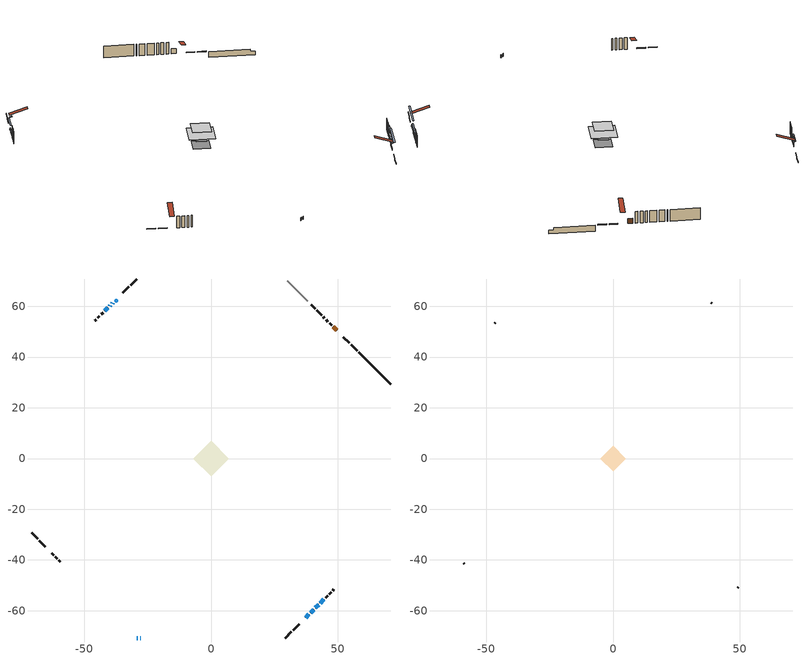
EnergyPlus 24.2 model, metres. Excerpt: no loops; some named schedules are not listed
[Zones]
conditioned space
 floor outside (Floor1 construction): -2.8,0 0,2.8 2.8,0 0,-2.8 z0.61
 floor adiabatic (AdiabaticFloorConstruction): -7.08,0 0,7.08 7.08,0 0,-7.08 z3.05
 floor foundation (Slab1 construction): -4.69,0 0,4.69 4.69,0 0,-4.69 z-1.83
 wall outside (RimJoist1 construction): 29.33,-70.81 31.75,-68.38 / -70.81,-29.33 -68.38,-31.75 / -29.33,70.81 -31.75,68.38 / 57.65,42.48 55.23,44.91 z0.61:0.91
 wall outside (RimJoist2 construction): 32.41,-67.73 34.76,-65.38 / -67.73,-32.41 -65.38,-34.76 / -32.41,67.73 -34.76,65.38 / 54.57,45.57 52.23,47.91 z0.61:0.91
 wall outside (AdiabaticWallConstruction 1): 49.6,50.54 48.19,51.94 z0.61:2.64
 wall outside (AdiabaticWallConstruction): -29.33,-70.81 -28.91,-70.81 / -27.99,-70.81 -27.66,-70.81 z0.61:1.83; 37.38,-62.76 38.64,-61.5 z0.61:1.5; 39.29,-60.84 40.55,-59.59 z0.61:2.13; 41.21,-58.93 42.46,-57.67 z0.61:2.59; -38.66,61.48 -39.02,61.12 / -39.68,60.46 -40.04,60.1 z0.61:1.73; -40.69,59.44 -41.93,58.2 z0.61:1.98; 43.12,-57.02 44.57,-55.57 z0.61:1.95
 wall outside (Wall1 construction): 45.23,-54.91 45.97,-54.17 / -62.76,-37.38 -62.02,-38.12 / -42.59,57.55 -43.33,56.81 / 47.54,52.6 46.8,53.34 z0.61:5.49
 wall outside (Wall2 construction): 46.62,-53.51 47.34,-52.8 / -61.36,-38.78 -60.64,-39.5 / -43.99,56.15 -44.71,55.43 / 46.14,54 45.42,54.71 z0.61:5.49
 wall outside (Wall3 construction): 48,-52.14 48.51,-51.63 / -59.98,-40.15 -59.47,-40.66 / -45.36,54.77 -45.87,54.26 / 44.77,55.37 44.25,55.88 z0.61:5.49
 wall foundation (FoundationWall1 construction): 58.31,41.83,-1.83 58.31,41.83,0.61 69.56,30.58,0.61 69.56,30.58,-0.28 70.81,29.33,-0.28 70.81,29.33,-1.83
 wall othersidecoefficients (Wall4 construction): 43.6,56.54 41.71,58.43 z0.61:5.49
 wall othersidecoefficients (Wall5 construction): 41.05,59.08 39.54,60.6 z0.61:5.49
 wall adiabatic (Wall7 construction): 38.07,62.07 29.99,70.15 z0.61:5.49
 window (WindowConstruction 6): -29.33,-70.81 -28.92,-70.81 z0.61:1.83
 window (WindowConstruction 8): 37.38,-62.76 38.64,-61.5 z0.61:1.5
 window (WindowConstruction 7): -27.99,-70.81 -27.66,-70.81 z0.61:1.83
 window (WindowConstruction): 39.29,-60.84 40.55,-59.59 z0.61:2.13
 window (WindowConstruction 1): 41.21,-58.93 42.46,-57.67 z0.61:2.59
 window (WindowConstruction 2): -38.66,61.48 -39.02,61.12 z0.61:1.73
 window (WindowConstruction 3): -39.68,60.46 -40.04,60.1 z0.61:1.73
 window (WindowConstruction 4): -40.69,59.44 -41.93,58.2 z0.61:1.98
 window (WindowConstruction 5): 43.12,-57.02 44.57,-55.57 z0.61:1.95
 door (Door): 49.6,50.54 48.19,51.94 z0.61:2.64
 ceiling adiabatic (AdiabaticFloorConstruction): 0,-7.08 7.08,0 0,7.08 -7.08,0 z3.05
 roof outside (AdiabaticRoofConstruction): -38.01,62.13,5.49 -37.41,61.54,5.77 -36.79,62.17,5.77 -37.38,62.76,5.49
 skylight (SkylightConstruction): -38,62.13,5.49 -37.41,61.54,5.77 -36.79,62.17,5.77 -37.38,62.76,5.49
attic - vented
 floor to conditioned space (Floor2 construction Reversed): -5.11,0 0,5.11 5.11,0 0,-5.11 z5.49
 wall outside (Wall6 construction): 49.17,-50.97 49.33,-50.81 / -58.82,-41.32 -58.66,-41.48 / -46.53,53.61 -46.69,53.45 / 38.88,61.25 38.72,61.41 z0.61:5.49
 roof outside (Roof1 construction): 36.72,-63.41,5.49 31.75,-58.44,7.83 30.44,-59.75,7.83 35.41,-64.72,5.49; -63.41,-36.72,5.49 -58.44,-31.75,7.83 -59.75,-30.44,7.83 -64.72,-35.41,5.49; -36.72,63.41,5.49 -31.75,58.44,7.83 -30.44,59.75,7.83 -35.41,64.72,5.49; 50.26,49.88,5.49 45.28,44.9,7.83 46.59,43.59,7.83 51.57,48.57,5.49
shading: 42.23,-57.91 33.79,-66.35 34.08,-66.64 42.52,-58.2 z6.58; 40.69,-59.44 39.15,-60.99 39.44,-61.28 40.98,-59.74 z2.34; 42.61,-57.53 41.07,-59.07 41.36,-59.36 42.9,-57.82 z2.79; -40.89,59.25 -36.79,63.34 -37.08,63.63 -41.18,59.54 z4.37; -40.18,59.96 -39.54,60.6 -39.83,60.89 -40.47,60.25 z1.93; -42.08,58.06 -40.55,59.58 -40.84,59.88 -42.37,58.35 z2.18; 46.44,-53.7 41.25,-58.88 41.55,-59.17 46.73,-53.99 z4.58
[Building]
Building 1: Terrain=Suburbs
[Site:Location]
Ottawa Intl AP_ON: Latitude {deg}=45.32; Longitude {deg}=-75.67; Time Zone {hr}=-5; Elevation {m}=115; Keep Site Location Information=Yes
[Site:GroundTemperature:Shallow]
1.18808, -1.19398, -1.38475, -0.254337, 4.28362, 8.80044, 12.7163, 15.1969, 15.4076, 13.3901, 9.57408, 5.19582
[Site:WaterMainsTemperature]
Calculation Method=Schedule; Temperature Schedule=mains temperature schedule
[Material] Roughness=Rough; Thermal Absorptance=0.9
Name | Thickness {m} | Conductivity {W/m-K} | Density {kg/m3} | Specific Heat {J/kg-K} | Solar Absorptance | Visible Absorptance
asphalt or fiberglass shingles | 0.00635 | 0.162714 | 1121.4 | 1465.45 | 0.4 | 0.4
asphalt or fiberglass shingles 1 | 0.00635 | 0.162714 | 1121.4 | 1465.45 | 0.7 | 0.7
ceiling loosefill ins | 0.169333 | 0.0480833 | 16.02 | 1046.75 | 0.7 | 0.7
ceiling stud and cavity | 0.1397 | 0.138701 | 65.682 | 1177.47 | 0.7 | 0.7
concrete 4.0 in. | 0.1016 | 1.803125 | 2242.8 | 837.4 | 0.7 | 0.7
concrete 8.0 in. | 0.2032 | 1.803125 | 2242.8 | 837.4 | 0.7 | 0.7
door material | 0.04445 | 0.053851 | 512.64 | 1214.23 | 0.7 | 0.7
exterior vertical ins | 0.0457286 | 0.029427 | 32.04 | 1214.23 | 0.7 | 0.7
floor covering | 0.0127 | 0.0433444 | 54.468 | 1339.84 | 0.6 | 0.6
floor rigid ins; rim joist rigid ins | 0.051816 | 0.029427 | 32.04 | 1214.23 | 0.7 | 0.7
floor rigid ins 1; roof rigid ins; wall rigid ins | 0.512978 | 0.029427 | 32.04 | 1214.23 | 0.7 | 0.7
floor stud and cavity | 0.1397 | 0.0893242 | 92.3553 | 1139.71 | 0.7 | 0.7
floor stud and cavity 1 | 0.1397 | 1.75129 | 37.0049 | 1207.88 | 0.7 | 0.7
furniture material conditioned space 1 | 0.1524 | 0.115458 | 640.8 | 1214.23 | 0.6 | 0.6
gypsum board | 0.0127 | 0.160291 | 801 | 837.4 | 0.6 | 0.6
gypsum board 1 | 0.0127 | 0.160291 | 801 | 837.4 | 0.7 | 0.7
osb sheathing 0.5 in. | 0.0127 | 0.115458 | 512.64 | 1214.23 | 0.7 | 0.7
osb sheathing 0.5 in. 1 | 0.0127 | 0.115458 | 512.64 | 1214.23 | 0.4 | 0.4
osb sheathing 0.75 in. | 0.01905 | 0.115458 | 512.64 | 1214.23 | 0.7 | 0.7
osb sheathing 2.0 in. | 0.0508 | 0.115458 | 512.64 | 1214.23 | 0.7 | 0.7
rim joist stud and cavity | 0.0508 | 0.0407152 | 125.044 | 1163.47 | 0.6 | 0.6
rim joist stud and cavity 1 | 0.0508 | 0.315026 | 125.044 | 1163.47 | 0.6 | 0.6
roof stud and cavity | 0.18415 | 1.78685 | 37.0049 | 1207.88 | 0.6 | 0.6
wall stud and cavity | 0.1397 | 0.087281 | 139.0536 | 1170.24 | 0.7 | 0.7
wall stud and cavity 1 | 0.1397 | 0.0886463 | 139.0536 | 1170.24 | 0.7 | 0.7
wall stud and cavity 2 | 0.1397 | 0.111745 | 139.0536 | 1170.24 | 0.7 | 0.7
wall stud and cavity 3 | 0.1397 | 0.0868467 | 139.0536 | 1170.24 | 0.7 | 0.7
wall stud and cavity 4 | 0.1397 | 0.102565 | 139.0536 | 1170.24 | 0.7 | 0.7
wall stud and cavity 5 | 0.0889 | 6.9971 | 50.32683 | 1063.81 | 0.6 | 0.6
wall stud and cavity 6 | 0.1397 | 0.0792159 | 139.0536 | 1170.24 | 0.7 | 0.7
wall stud and cavity 7 | 0.0889 | 0.380278 | 52.3479 | 1209.89 | 0.7 | 0.7
wall stud and cavity 8 | 0.0889 | 0.391764 | 83.0341 | 1211.67 | 0.7 | 0.7
wood siding | 0.0254 | 0.102417 | 544.68 | 1172.36 | 0.4 | 0.4
wood siding 1 | 0.00254 | 0.102417 | 544.68 | 1172.36 | 0.4 | 0.4
wood siding 2; wood siding 3; wood siding 4 | 0.0254 | 0.102417 | 544.68 | 1172.36 | 0.7 | 0.7
[WindowMaterial:SimpleGlazingSystem]
Name | U-Factor {W/m2-K} | Solar Heat Gain Coefficient
SkylightMaterial | 2.48447 | 0.6108
WindowMaterial | 2.89521 | 0.69
WindowMaterial 1 | 2.88499 | 0.7
WindowMaterial 2 | 2.989467 | 0.6
WindowMaterial 3 | 2.90032 | 0.69
WindowMaterial 4 | 2.92587 | 0.66
WindowMaterial 5 | 3.15867 | 0.54
WindowMaterial 6 | 3.14618 | 0.54
WindowMaterial 7 | 2.92474 | 0.66
[Construction]
AdiabaticFloorConstruction: floor stud and cavity 1, floor rigid ins 1, osb sheathing 0.75 in., floor covering
AdiabaticRoofConstruction: asphalt or fiberglass shingles 1, roof rigid ins, osb sheathing 0.75 in., roof stud and cavity
AdiabaticWallConstruction: wood siding 3, wall rigid ins, wall stud and cavity 7, gypsum board
AdiabaticWallConstruction 1: wood siding 4, wall rigid ins, wall stud and cavity 7, gypsum board
Door: door material
Floor1 construction: floor stud and cavity, floor rigid ins, osb sheathing 0.75 in., floor covering
Floor2 construction Reversed: gypsum board, ceiling stud and cavity, ceiling loosefill ins
FoundationWall1 construction: concrete 8.0 in., gypsum board 1
furniture construction conditioned space 1: furniture material conditioned space 1
PartitionWallConstruction: gypsum board, wall stud and cavity 8, gypsum board
RimJoist1 construction: wood siding 2, rim joist rigid ins, osb sheathing 2.0 in., rim joist stud and cavity
RimJoist2 construction: wood siding 2, rim joist rigid ins, osb sheathing 2.0 in., rim joist stud and cavity 1
Roof1 construction: asphalt or fiberglass shingles
SkylightConstruction: SkylightMaterial
Slab1 construction: concrete 4.0 in.
Wall1 construction: wood siding, osb sheathing 0.5 in., wall stud and cavity, gypsum board
Wall2 construction: wood siding, osb sheathing 0.5 in., wall stud and cavity 1, gypsum board
Wall3 construction: wood siding, osb sheathing 0.5 in., wall stud and cavity 2, gypsum board
Wall4 construction: osb sheathing 0.5 in. 1, wall stud and cavity 3, gypsum board
Wall5 construction: osb sheathing 0.5 in. 1, wall stud and cavity 4, gypsum board
Wall6 construction: wood siding 1, wall stud and cavity 5
Wall7 construction: osb sheathing 0.5 in. 1, wall stud and cavity 6, gypsum board
WindowConstruction: WindowMaterial
WindowConstruction 1: WindowMaterial 1
WindowConstruction 2; WindowConstruction 3: WindowMaterial 2
WindowConstruction 4: WindowMaterial 3
WindowConstruction 5: WindowMaterial 4
WindowConstruction 6: WindowMaterial 5
WindowConstruction 7: WindowMaterial 6
WindowConstruction 8: WindowMaterial 7
[Zone] Multiplier=1; Part of Total Floor Area=Yes
Name | Volume {m3}
attic - vented | 20.2841
conditioned space | 354.3
[Space]
Name | Zone | Volume {m3}
attic - vented 1 | attic - vented | 20.2841
conditioned space 1 | conditioned space | 354.3
[ZoneInfiltration:EffectiveLeakageArea]
infil attic - vented 1: Zone or Space=attic - vented 1; Schedule=Always On Discrete; Effective Air Leakage Area {cm2}=2195.13; Stack Coefficient=0.0005022; Wind Coefficient=1.51411e-05
[ZoneMixing]
whole house fan mix: Zone or Space=attic - vented; Schedule=Always On Continuous; Design Flow Rate Calculation Method=Flow/Zone; Design Flow Rate {m3/s}=0; Source Zone or Space=conditioned space
[SurfaceProperty:ExposedFoundationPerimeter]
Slab1: Exposed Perimeter Calculation Method=TotalExposedPerimeter; Total Exposed Perimeter {m}=17.675
[SurfaceProperty:OtherSideCoefficients]
other non-freezing space: Combined Convective/Radiative Film Coefficient {W/m2-K}=8.35; Constant Temperature Coefficient=1; External Dry-Bulb Temperature Coefficient=0; Ground Temperature Coefficient=0; Wind Speed Coefficient=0; Zone Air Temperature Coefficient=0; Constant Temperature Schedule=other non-freezing space; Previous Other Side Temperature Coefficient=0
[InternalMass] Zone or ZoneList=conditioned space; Space or SpaceList=conditioned space 1
Name | Construction | Surface Area {m2}
furniture mass conditioned space 1 | furniture construction conditioned space 1 | 63.9962
partition wall mass | PartitionWallConstruction | 159.99
[Lights]
interior lighting: Zone or ZoneList or Space or SpaceList=conditioned space 1; Schedule=interior lighting schedule; Design Level Calculation Method=LightingLevel; Lighting Level {W}=343.2; Return Air Fraction=0; Fraction Radiant=0.6; Fraction Visible=0.2; Fraction Replaceable=1
[People]
occupants: Zone or ZoneList or Space or SpaceList=conditioned space 1; Number of People Schedule=occupants schedule; Number of People Calculation Method=People; Number of People=3; Fraction Radiant=0.314171; Sensible Heat Fraction=0.56303; Activity Level Schedule=occupants activity schedule; Carbon Dioxide Generation Rate {m3/s-W}=0; Enable ASHRAE 55 Comfort Warnings=No; Mean Radiant Temperature Calculation Type=EnclosureAveraged
[ElectricEquipment] Zone or ZoneList or Space or SpaceList=conditioned space 1; Design Level Calculation Method=EquipmentLevel
Name | Schedule | Design Level {W} | Fraction Latent | Fraction Radiant | Fraction Lost
clothes dryer | clothes dryer schedule | 140.772 | 0.015 | 0.081 | 0.85
clothes washer | clothes washer schedule | 32.1985 | 0.03 | 0.162 | 0.7
cooking range | cooking range schedule | 208.969 | 0.08 | 0.432 | 0.2
dishwasher | dishwasher schedule | 66.8632 | 0.3 | 0.18 | 0.4
fridge | fridge schedule | 72.9452 | 0 | 0.6 | 0
mech vent house fan | mech vent house fan schedule | 20.2517 | 0 | 0 | 0.508271
mech vent house fan cfis | mech vent house fan cfis schedule | 0 | 0 | 0 | 0
misc plug loads | misc plug loads schedule | 494.7 | 0.045 | 0.513 | 0.1
whole house fan | Always On Discrete | 0 | 0 | 0 | 1
[OtherEquipment] Zone or ZoneList or Space or SpaceList=conditioned space 1; Design Level Calculation Method=EquipmentLevel
Name | Fuel Type | Schedule | Design Level {W} | Fraction Latent | Fraction Radiant | Fraction Lost
clothes dryer 1 | Electricity | clothes dryer schedule | 0 | 0.015 | 0.081 | 0.85
cooking range 1 | Electricity | cooking range schedule | 0 | 0.08 | 0.432 | 0.2
general water use latent | None | general water use schedule | 59.3978 | 1 | 0 | 0
general water use sensible | None | general water use schedule | -58.539 | 0 | 0.6 | 0
mech vent house fan latent load | None | Always On Discrete | 0 | 1 | 0 | 0
mech vent house fan sensible load | None | Always On Discrete | 0 | 0 | 0 | 0
water heater energy adjustment1 | NaturalGas | Always On Discrete | 0.01 | 0 | 0 | 1
[ZoneInfiltration:DesignFlowRate] Zone or ZoneList or Space or SpaceList=conditioned space 1; Schedule=Always On Discrete; Design Flow Rate Calculation Method=Flow/Zone; Design Flow Rate {m3/s}=0
infil flow; natural vent flow; whole house fan flow
[Foundation:Kiva]
Foundation Kiva 1: Initial Indoor Air Temperature {C}=18; Wall Height Above Grade {m}=0.609996; Wall Depth Below Slab {m}=0.2032; Custom Block Material Name 1=exterior vertical ins; Custom Block Depth 1 {m}=2.43998; Custom Block X Position 1 {m}=0.2159; Custom Block Z Position 1 {m}=0
[Foundation:Kiva:Settings]
Soil Conductivity {W/m-K}=0.849921; Soil Density {kg/m3}=1842.3; Soil Specific Heat {J/kg-K}=418.7; Ground Solar Absorptivity=0.9; Ground Thermal Absorptivity=0.9; Ground Surface Roughness {m}=0.03; Far-Field Width {m}=40; Deep-Ground Boundary Condition=ZeroFlux; Deep-Ground Depth {m}=40; Minimum Cell Dimension {m}=0.2; Maximum Cell Growth Coefficient=3; Simulation Timestep=Timestep
[Exterior:Lights]
exterior lighting: Schedule=exterior lighting schedule; Design Level {W}=75.6
[Schedule:Constant]
Name | Hourly Value
Always On Continuous; mech vent house fan schedule; mech vent house fan cfis schedule; Always On Discrete | 1
other non-freezing space; fridge schedule | 0
occupants activity schedule | 117.228
[Schedule:Week:Daily]
interior lighting schedule Week Rule - Jan1-Jan27: interior lighting schedule day, interior lighting schedule day, interior lighting schedule day, interior lighting schedule day, interior lighting schedule day, interior lighting schedule day, interior lighting schedule day, interior lighting schedule default day, interior lighting schedule default day, interior lighting schedule default day, interior lighting schedule default day, interior lighting schedule default day
interior lighting schedule Week Rule - Jan28-Feb3: interior lighting schedule day, interior lighting schedule day, interior lighting schedule day, interior lighting schedule day, interior lighting schedule day 1, interior lighting schedule day 1, interior lighting schedule day 1, interior lighting schedule default day, interior lighting schedule default day, interior lighting schedule default day, interior lighting schedule default day, interior lighting schedule default day
interior lighting schedule Week Rule - Feb4-Feb24: interior lighting schedule day 1, interior lighting schedule day 1, interior lighting schedule day 1, interior lighting schedule day 1, interior lighting schedule day 1, interior lighting schedule day 1, interior lighting schedule day 1, interior lighting schedule default day, interior lighting schedule default day, interior lighting schedule default day, interior lighting schedule default day, interior lighting schedule default day
interior lighting schedule Week Rule - Feb25-Mar3: interior lighting schedule day 1, interior lighting schedule day 1, interior lighting schedule day 1, interior lighting schedule day 1, interior lighting schedule day 2, interior lighting schedule day 2, interior lighting schedule day 2, interior lighting schedule default day, interior lighting schedule default day, interior lighting schedule default day, interior lighting schedule default day, interior lighting schedule default day
interior lighting schedule Week Rule - Mar4-Mar31: interior lighting schedule day 2, interior lighting schedule day 2, interior lighting schedule day 2, interior lighting schedule day 2, interior lighting schedule day 2, interior lighting schedule day 2, interior lighting schedule day 2, interior lighting schedule default day, interior lighting schedule default day, interior lighting schedule default day, interior lighting schedule default day, interior lighting schedule default day
interior lighting schedule Week Rule - Apr1-Apr28: interior lighting schedule day 3, interior lighting schedule day 3, interior lighting schedule day 3, interior lighting schedule day 3, interior lighting schedule day 3, interior lighting schedule day 3, interior lighting schedule day 3, interior lighting schedule default day, interior lighting schedule default day, interior lighting schedule default day, interior lighting schedule default day, interior lighting schedule default day
interior lighting schedule Week Rule - Apr29-May5: interior lighting schedule day 3, interior lighting schedule day 3, interior lighting schedule day 4, interior lighting schedule day 4, interior lighting schedule day 4, interior lighting schedule day 4, interior lighting schedule day 4, interior lighting schedule default day, interior lighting schedule default day, interior lighting schedule default day, interior lighting schedule default day, interior lighting schedule default day
interior lighting schedule Week Rule - May6-May26: interior lighting schedule day 4, interior lighting schedule day 4, interior lighting schedule day 4, interior lighting schedule day 4, interior lighting schedule day 4, interior lighting schedule day 4, interior lighting schedule day 4, interior lighting schedule default day, interior lighting schedule default day, interior lighting schedule default day, interior lighting schedule default day, interior lighting schedule default day
interior lighting schedule Week Rule - May27-Jun2: interior lighting schedule day 4, interior lighting schedule day 4, interior lighting schedule day 4, interior lighting schedule day 4, interior lighting schedule day 4, interior lighting schedule day 5, interior lighting schedule day 5, interior lighting schedule default day, interior lighting schedule default day, interior lighting schedule default day, interior lighting schedule default day, interior lighting schedule default day
interior lighting schedule Week Rule - Jun3-Jun30: interior lighting schedule day 5, interior lighting schedule day 5, interior lighting schedule day 5, interior lighting schedule day 5, interior lighting schedule day 5, interior lighting schedule day 5, interior lighting schedule day 5, interior lighting schedule default day, interior lighting schedule default day, interior lighting schedule default day, interior lighting schedule default day, interior lighting schedule default day
interior lighting schedule Week Rule - Jul1-Jul28: interior lighting schedule day 6, interior lighting schedule day 6, interior lighting schedule day 6, interior lighting schedule day 6, interior lighting schedule day 6, interior lighting schedule day 6, interior lighting schedule day 6, interior lighting schedule default day, interior lighting schedule default day, interior lighting schedule default day, interior lighting schedule default day, interior lighting schedule default day
interior lighting schedule Week Rule - Jul29-Aug4: interior lighting schedule day 6, interior lighting schedule day 6, interior lighting schedule day 6, interior lighting schedule day 7, interior lighting schedule day 7, interior lighting schedule day 7, interior lighting schedule day 7, interior lighting schedule default day, interior lighting schedule default day, interior lighting schedule default day, interior lighting schedule default day, interior lighting schedule default day
interior lighting schedule Week Rule - Aug5-Aug25: interior lighting schedule day 7, interior lighting schedule day 7, interior lighting schedule day 7, interior lighting schedule day 7, interior lighting schedule day 7, interior lighting schedule day 7, interior lighting schedule day 7, interior lighting schedule default day, interior lighting schedule default day, interior lighting schedule default day, interior lighting schedule default day, interior lighting schedule default day
interior lighting schedule Week Rule - Aug26-Sep1: interior lighting schedule day 7, interior lighting schedule day 7, interior lighting schedule day 7, interior lighting schedule day 7, interior lighting schedule day 7, interior lighting schedule day 7, interior lighting schedule day 8, interior lighting schedule default day, interior lighting schedule default day, interior lighting schedule default day, interior lighting schedule default day, interior lighting schedule default day
interior lighting schedule Week Rule - Sep2-Sep29: interior lighting schedule day 8, interior lighting schedule day 8, interior lighting schedule day 8, interior lighting schedule day 8, interior lighting schedule day 8, interior lighting schedule day 8, interior lighting schedule day 8, interior lighting schedule default day, interior lighting schedule default day, interior lighting schedule default day, interior lighting schedule default day, interior lighting schedule default day
interior lighting schedule Week Rule - Sep30-Oct6: interior lighting schedule day 8, interior lighting schedule day 9, interior lighting schedule day 9, interior lighting schedule day 9, interior lighting schedule day 9, interior lighting schedule day 9, interior lighting schedule day 9, interior lighting schedule default day, interior lighting schedule default day, interior lighting schedule default day, interior lighting schedule default day, interior lighting schedule default day
interior lighting schedule Week Rule - Oct7-Oct27: interior lighting schedule day 9, interior lighting schedule day 9, interior lighting schedule day 9, interior lighting schedule day 9, interior lighting schedule day 9, interior lighting schedule day 9, interior lighting schedule day 9, interior lighting schedule default day, interior lighting schedule default day, interior lighting schedule default day, interior lighting schedule default day, interior lighting schedule default day
interior lighting schedule Week Rule - Oct28-Nov3: interior lighting schedule day 9, interior lighting schedule day 9, interior lighting schedule day 9, interior lighting schedule day 9, interior lighting schedule day 10, interior lighting schedule day 10, interior lighting schedule day 10, interior lighting schedule default day, interior lighting schedule default day, interior lighting schedule default day, interior lighting schedule default day, interior lighting schedule default day
interior lighting schedule Week Rule - Nov4-Nov24: interior lighting schedule day 10, interior lighting schedule day 10, interior lighting schedule day 10, interior lighting schedule day 10, interior lighting schedule day 10, interior lighting schedule day 10, interior lighting schedule day 10, interior lighting schedule default day, interior lighting schedule default day, interior lighting schedule default day, interior lighting schedule default day, interior lighting schedule default day
interior lighting schedule Week Rule - Nov25-Dec1: interior lighting schedule day 10, interior lighting schedule day 10, interior lighting schedule day 10, interior lighting schedule day 10, interior lighting schedule day 10, interior lighting schedule day 10, interior lighting schedule day 11, interior lighting schedule default day, interior lighting schedule default day, interior lighting schedule default day, interior lighting schedule default day, interior lighting schedule default day
interior lighting schedule Week Rule - Dec2-Dec31: interior lighting schedule day 11, interior lighting schedule day 11, interior lighting schedule day 11, interior lighting schedule day 11, interior lighting schedule day 11, interior lighting schedule day 11, interior lighting schedule day 11, interior lighting schedule default day, interior lighting schedule default day, interior lighting schedule default day, interior lighting schedule default day, interior lighting schedule default day
occupants schedule Week Rule - Jan1-Dec31: occupants schedule day, occupants schedule day, occupants schedule day, occupants schedule day, occupants schedule day, occupants schedule day, occupants schedule day, occupants schedule default day, occupants schedule default day, occupants schedule default day, occupants schedule default day, occupants schedule default day
clothes dryer schedule Week Rule - Jan1-Dec31: clothes dryer schedule day, clothes dryer schedule day, clothes dryer schedule day, clothes dryer schedule day, clothes dryer schedule day, clothes dryer schedule day, clothes dryer schedule day, clothes dryer schedule default day, clothes dryer schedule default day, clothes dryer schedule default day, clothes dryer schedule default day, clothes dryer schedule default day
clothes washer schedule Week Rule - Jan1-Dec31: clothes washer schedule day, clothes washer schedule day, clothes washer schedule day, clothes washer schedule day, clothes washer schedule day, clothes washer schedule day, clothes washer schedule day, clothes washer schedule default day, clothes washer schedule default day, clothes washer schedule default day, clothes washer schedule default day, clothes washer schedule default day
cooking range schedule Week Rule - Jan1-Dec31: cooking range schedule day, cooking range schedule day, cooking range schedule day, cooking range schedule day, cooking range schedule day, cooking range schedule day, cooking range schedule day, cooking range schedule default day, cooking range schedule default day, cooking range schedule default day, cooking range schedule default day, cooking range schedule default day
dishwasher schedule Week Rule - Jan1-Dec31: dishwasher schedule day, dishwasher schedule day, dishwasher schedule day, dishwasher schedule day, dishwasher schedule day, dishwasher schedule day, dishwasher schedule day, dishwasher schedule default day, dishwasher schedule default day, dishwasher schedule default day, dishwasher schedule default day, dishwasher schedule default day
misc plug loads schedule Week Rule - Jan1-Dec31: misc plug loads schedule day, misc plug loads schedule day, misc plug loads schedule day, misc plug loads schedule day, misc plug loads schedule day, misc plug loads schedule day, misc plug loads schedule day, misc plug loads schedule default day, misc plug loads schedule default day, misc plug loads schedule default day, misc plug loads schedule default day, misc plug loads schedule default day
general water use schedule Week Rule - Jan1-Dec31: general water use schedule day, general water use schedule day, general water use schedule day, general water use schedule day, general water use schedule day, general water use schedule day, general water use schedule day, general water use schedule default day, general water use schedule default day, general water use schedule default day, general water use schedule default day, general water use schedule default day
exterior lighting schedule Week Rule - Jan1-Jan27: exterior lighting schedule day, exterior lighting schedule day, exterior lighting schedule day, exterior lighting schedule day, exterior lighting schedule day, exterior lighting schedule day, exterior lighting schedule day, exterior lighting schedule default day, exterior lighting schedule default day, exterior lighting schedule default day, exterior lighting schedule default day, exterior lighting schedule default day
exterior lighting schedule Week Rule - Jan28-Feb3: exterior lighting schedule day, exterior lighting schedule day, exterior lighting schedule day, exterior lighting schedule day, exterior lighting schedule day 1, exterior lighting schedule day 1, exterior lighting schedule day 1, exterior lighting schedule default day, exterior lighting schedule default day, exterior lighting schedule default day, exterior lighting schedule default day, exterior lighting schedule default day
exterior lighting schedule Week Rule - Feb4-Feb24: exterior lighting schedule day 1, exterior lighting schedule day 1, exterior lighting schedule day 1, exterior lighting schedule day 1, exterior lighting schedule day 1, exterior lighting schedule day 1, exterior lighting schedule day 1, exterior lighting schedule default day, exterior lighting schedule default day, exterior lighting schedule default day, exterior lighting schedule default day, exterior lighting schedule default day
exterior lighting schedule Week Rule - Feb25-Mar3: exterior lighting schedule day 1, exterior lighting schedule day 1, exterior lighting schedule day 1, exterior lighting schedule day 1, exterior lighting schedule day 2, exterior lighting schedule day 2, exterior lighting schedule day 2, exterior lighting schedule default day, exterior lighting schedule default day, exterior lighting schedule default day, exterior lighting schedule default day, exterior lighting schedule default day
exterior lighting schedule Week Rule - Mar4-Mar31: exterior lighting schedule day 2, exterior lighting schedule day 2, exterior lighting schedule day 2, exterior lighting schedule day 2, exterior lighting schedule day 2, exterior lighting schedule day 2, exterior lighting schedule day 2, exterior lighting schedule default day, exterior lighting schedule default day, exterior lighting schedule default day, exterior lighting schedule default day, exterior lighting schedule default day
exterior lighting schedule Week Rule - Apr1-Apr28: exterior lighting schedule day 3, exterior lighting schedule day 3, exterior lighting schedule day 3, exterior lighting schedule day 3, exterior lighting schedule day 3, exterior lighting schedule day 3, exterior lighting schedule day 3, exterior lighting schedule default day, exterior lighting schedule default day, exterior lighting schedule default day, exterior lighting schedule default day, exterior lighting schedule default day
exterior lighting schedule Week Rule - Apr29-May5: exterior lighting schedule day 3, exterior lighting schedule day 3, exterior lighting schedule day 4, exterior lighting schedule day 4, exterior lighting schedule day 4, exterior lighting schedule day 4, exterior lighting schedule day 4, exterior lighting schedule default day, exterior lighting schedule default day, exterior lighting schedule default day, exterior lighting schedule default day, exterior lighting schedule default day
exterior lighting schedule Week Rule - May6-May26: exterior lighting schedule day 4, exterior lighting schedule day 4, exterior lighting schedule day 4, exterior lighting schedule day 4, exterior lighting schedule day 4, exterior lighting schedule day 4, exterior lighting schedule day 4, exterior lighting schedule default day, exterior lighting schedule default day, exterior lighting schedule default day, exterior lighting schedule default day, exterior lighting schedule default day
exterior lighting schedule Week Rule - May27-Jun2: exterior lighting schedule day 4, exterior lighting schedule day 4, exterior lighting schedule day 4, exterior lighting schedule day 4, exterior lighting schedule day 4, exterior lighting schedule day 5, exterior lighting schedule day 5, exterior lighting schedule default day, exterior lighting schedule default day, exterior lighting schedule default day, exterior lighting schedule default day, exterior lighting schedule default day
exterior lighting schedule Week Rule - Jun3-Jun30: exterior lighting schedule day 5, exterior lighting schedule day 5, exterior lighting schedule day 5, exterior lighting schedule day 5, exterior lighting schedule day 5, exterior lighting schedule day 5, exterior lighting schedule day 5, exterior lighting schedule default day, exterior lighting schedule default day, exterior lighting schedule default day, exterior lighting schedule default day, exterior lighting schedule default day
exterior lighting schedule Week Rule - Jul1-Jul28: exterior lighting schedule day 6, exterior lighting schedule day 6, exterior lighting schedule day 6, exterior lighting schedule day 6, exterior lighting schedule day 6, exterior lighting schedule day 6, exterior lighting schedule day 6, exterior lighting schedule default day, exterior lighting schedule default day, exterior lighting schedule default day, exterior lighting schedule default day, exterior lighting schedule default day
exterior lighting schedule Week Rule - Jul29-Aug4: exterior lighting schedule day 6, exterior lighting schedule day 6, exterior lighting schedule day 6, exterior lighting schedule day 7, exterior lighting schedule day 7, exterior lighting schedule day 7, exterior lighting schedule day 7, exterior lighting schedule default day, exterior lighting schedule default day, exterior lighting schedule default day, exterior lighting schedule default day, exterior lighting schedule default day
exterior lighting schedule Week Rule - Aug5-Aug25: exterior lighting schedule day 7, exterior lighting schedule day 7, exterior lighting schedule day 7, exterior lighting schedule day 7, exterior lighting schedule day 7, exterior lighting schedule day 7, exterior lighting schedule day 7, exterior lighting schedule default day, exterior lighting schedule default day, exterior lighting schedule default day, exterior lighting schedule default day, exterior lighting schedule default day
exterior lighting schedule Week Rule - Aug26-Sep1: exterior lighting schedule day 7, exterior lighting schedule day 7, exterior lighting schedule day 7, exterior lighting schedule day 7, exterior lighting schedule day 7, exterior lighting schedule day 7, exterior lighting schedule day 8, exterior lighting schedule default day, exterior lighting schedule default day, exterior lighting schedule default day, exterior lighting schedule default day, exterior lighting schedule default day
exterior lighting schedule Week Rule - Sep2-Sep29: exterior lighting schedule day 8, exterior lighting schedule day 8, exterior lighting schedule day 8, exterior lighting schedule day 8, exterior lighting schedule day 8, exterior lighting schedule day 8, exterior lighting schedule day 8, exterior lighting schedule default day, exterior lighting schedule default day, exterior lighting schedule default day, exterior lighting schedule default day, exterior lighting schedule default day
[Schedule:Year]
interior lighting schedule: interior lighting schedule Week Rule - Jan1-Jan27, 1, 1, 1, 27, interior lighting schedule Week Rule - Jan28-Feb3, 1, 28, 2, 3, interior lighting schedule Week Rule - Feb4-Feb24, 2, 4, 2, 24, interior lighting schedule Week Rule - Feb25-Mar3, 2, 25, 3, 3, interior lighting schedule Week Rule - Mar4-Mar31, 3, 4, 3, 31, interior lighting schedule Week Rule - Apr1-Apr28, 4, 1, 4, 28, interior lighting schedule Week Rule - Apr29-May5, 4, 29, 5, 5, interior lighting schedule Week Rule - May6-May26, 5, 6, 5, 26, interior lighting schedule Week Rule - May27-Jun2, 5, 27, 6, 2, interior lighting schedule Week Rule - Jun3-Jun30, 6, 3, 6, 30, interior lighting schedule Week Rule - Jul1-Jul28, 7, 1, 7, 28, interior lighting schedule Week Rule - Jul29-Aug4, 7, 29, 8, 4, interior lighting schedule Week Rule - Aug5-Aug25, 8, 5, 8, 25, interior lighting schedule Week Rule - Aug26-Sep1, 8, 26, 9, 1, interior lighting schedule Week Rule - Sep2-Sep29, 9, 2, 9, 29, interior lighting schedule Week Rule - Sep30-Oct6, 9, 30, 10, 6, interior lighting schedule Week Rule - Oct7-Oct27, 10, 7, 10, 27, interior lighting schedule Week Rule - Oct28-Nov3, 10, 28, 11, 3, interior lighting schedule Week Rule - Nov4-Nov24, 11, 4, 11, 24, interior lighting schedule Week Rule - Nov25-Dec1, 11, 25, 12, 1, interior lighting schedule Week Rule - Dec2-Dec31, 12, 2, 12, 31
occupants schedule: occupants schedule Week Rule - Jan1-Dec31, 1, 1, 12, 31
clothes dryer schedule: clothes dryer schedule Week Rule - Jan1-Dec31, 1, 1, 12, 31
clothes washer schedule: clothes washer schedule Week Rule - Jan1-Dec31, 1, 1, 12, 31
cooking range schedule: cooking range schedule Week Rule - Jan1-Dec31, 1, 1, 12, 31
dishwasher schedule: dishwasher schedule Week Rule - Jan1-Dec31, 1, 1, 12, 31
misc plug loads schedule: misc plug loads schedule Week Rule - Jan1-Dec31, 1, 1, 12, 31
general water use schedule: general water use schedule Week Rule - Jan1-Dec31, 1, 1, 12, 31
exterior lighting schedule: exterior lighting schedule Week Rule - Jan1-Jan27, 1, 1, 1, 27, exterior lighting schedule Week Rule - Jan28-Feb3, 1, 28, 2, 3, exterior lighting schedule Week Rule - Feb4-Feb24, 2, 4, 2, 24, exterior lighting schedule Week Rule - Feb25-Mar3, 2, 25, 3, 3, exterior lighting schedule Week Rule - Mar4-Mar31, 3, 4, 3, 31, exterior lighting schedule Week Rule - Apr1-Apr28, 4, 1, 4, 28, exterior lighting schedule Week Rule - Apr29-May5, 4, 29, 5, 5, exterior lighting schedule Week Rule - May6-May26, 5, 6, 5, 26, exterior lighting schedule Week Rule - May27-Jun2, 5, 27, 6, 2, exterior lighting schedule Week Rule - Jun3-Jun30, 6, 3, 6, 30, exterior lighting schedule Week Rule - Jul1-Jul28, 7, 1, 7, 28, exterior lighting schedule Week Rule - Jul29-Aug4, 7, 29, 8, 4, exterior lighting schedule Week Rule - Aug5-Aug25, 8, 5, 8, 25, exterior lighting schedule Week Rule - Aug26-Sep1, 8, 26, 9, 1, exterior lighting schedule Week Rule - Sep2-Sep29, 9, 2, 9, 29, exterior lighting schedule Week Rule - Sep30-Oct6, 9, 30, 10, 6, exterior lighting schedule Week Rule - Oct7-Oct27, 10, 7, 10, 27, exterior lighting schedule Week Rule - Oct28-Nov3, 10, 28, 11, 3, exterior lighting schedule Week Rule - Nov4-Nov24, 11, 4, 11, 24, exterior lighting schedule Week Rule - Nov25-Dec1, 11, 25, 12, 1, exterior lighting schedule Week Rule - Dec2-Dec31, 12, 2, 12, 31
[Schedule:Compact]
mains temperature schedule: Through: 01/01, For: AllDays, Until: 24:00, 5.98056, Through: 01/02, For: AllDays, Until: 24:00, 5.90111, Through: 01/03, For: AllDays, Until: 24:00, 5.82222, Through: 01/04, For: AllDays, Until: 24:00, 5.74556, Through: 01/05, For: AllDays, Until: 24:00, 5.66944, Through: 01/06, For: AllDays, Until: 24:00, 5.595, Through: 01/07, For: AllDays, Until: 24:00, 5.52222, Through: 01/08, For: AllDays, Until: 24:00, 5.45, Through: 01/09, For: AllDays, Until: 24:00, 5.38, Through: 01/10, For: AllDays, Until: 24:00, 5.31111, Through: 01/11, For: AllDays, Until: 24:00, 5.24333, Through: 01/12, For: AllDays, Until: 24:00, 5.17778, Through: 01/13, For: AllDays, Until: 24:00, 5.11333, Through: 01/14, For: AllDays, Until: 24:00, 5.05, Through: 01/15, For: AllDays, Until: 24:00, 4.98833, Through: 01/16, For: AllDays, Until: 24:00, 4.92889, Through: 01/17, For: AllDays, Until: 24:00, 4.87, Through: 01/18, For: AllDays, Until: 24:00, 4.81333, Through: 01/19, For: AllDays, Until: 24:00, 4.75833, Through: 01/20, For: AllDays, Until: 24:00, 4.70444, Through: 01/21, For: AllDays, Until: 24:00, 4.65278, Through: 01/22, For: AllDays, Until: 24:00, 4.60222, Through: 01/23, For: AllDays, Until: 24:00, 4.55333, Through: 01/24, For: AllDays, Until: 24:00, 4.50667, Through: 01/25, For: AllDays, Until: 24:00, 4.46111, Through: 01/26, For: AllDays, Until: 24:00, 4.41722, Through: 01/27, For: AllDays, Until: 24:00, 4.37556, Through: 01/28, For: AllDays, Until: 24:00, 4.335, Through: 01/29, For: AllDays, Until: 24:00, 4.29667, Through: 01/30, For: AllDays, Until: 24:00, 4.26, Through: 01/31, For: AllDays, Until: 24:00, 4.225, Through: 02/01, For: AllDays, Until: 24:00, 4.19167, Through: 02/02, For: AllDays, Until: 24:00, 4.16, Through: 02/03, For: AllDays, Until: 24:00, 4.13056, Through: 02/04, For: AllDays, Until: 24:00, 4.10278, Through: 02/05, For: AllDays, Until: 24:00, 4.07667, Through: 02/06, For: AllDays, Until: 24:00, 4.05222, Through: 02/07, For: AllDays, Until: 24:00, 4.03, Through: 02/08, For: AllDays, Until: 24:00, 4.00889, Through: 02/09, For: AllDays, Until: 24:00, 3.99056, Through: 02/10, For: AllDays, Until: 24:00, 3.97333, Through: 02/11, For: AllDays, Until: 24:00, 3.95833, Through: 02/12, For: AllDays, Until: 24:00, 3.945, Through: 02/13, For: AllDays, Until: 24:00, 3.93333, Through: 02/14, For: AllDays, Until: 24:00, 3.92389, Through: 02/15, For: AllDays, Until: 24:00, 3.91611, Through: 02/16, For: AllDays, Until: 24:00, 3.91, Through: 02/17, For: AllDays, Until: 24:00, 3.90611, Through: 02/18, For: AllDays, Until: 24:00, 3.90389, Through: 02/19, For: AllDays, Until: 24:00, 3.90389, Through: 02/20, For: AllDays, Until: 24:00, 3.905, Through: 02/21, For: AllDays, Until: 24:00, 3.90889, Through: 02/22, For: AllDays, Until: 24:00, 3.91389, Through: 02/23, For: AllDays, Until: 24:00, 3.92111, Through: 02/24, For: AllDays, Until: 24:00, 3.93, Through: 02/25, For: AllDays, Until: 24:00, 3.94056, Through: 02/26, For: AllDays, Until: 24:00, 3.95333, Through: 02/27, For: AllDays, Until: 24:00, 3.96778, Through: 02/28, For: AllDays, Until: 24:00, 3.98444, Through: 03/01, For: AllDays, Until: 24:00, 4.00278, Through: 03/02, For: AllDays, Until: 24:00, 4.02278, Through: 03/03, For: AllDays, Until: 24:00, 4.04444, Through: 03/04, For: AllDays, Until: 24:00, 4.06833, Through: 03/05, For: AllDays, Until: 24:00, 4.09389, Through: 03/06, For: AllDays, Until: 24:00, 4.12111, Through: 03/07, For: AllDays, Until: 24:00, 4.15, Through: 03/08, For: AllDays, Until: 24:00, 4.18111, Through: 03/09, For: AllDays, Until: 24:00, 4.21333, Through: 03/10, For: AllDays, Until: 24:00, 4.24778, Through: 03/11, For: AllDays, Until: 24:00, 4.28389, Through: 03/12, For: AllDays, Until: 24:00, 4.32222, Through: 03/13, For: AllDays, Until: 24:00, 4.36167, Through: 03/14, For: AllDays, Until: 24:00, 4.40333, Through: 03/15, For: AllDays, Until: 24:00, 4.44611, Through: 03/16, For: AllDays, Until: 24:00, 4.49111, Through: 03/17, For: AllDays, Until: 24:00, 4.53722, Through: 03/18, For: AllDays, Until: 24:00, 4.58556, Through: 03/19, For: AllDays, Until: 24:00, 4.63556, Through: 03/20, For: AllDays, Until: 24:00, 4.68667, Through: 03/21, For: AllDays, Until: 24:00, 4.74, Through: 03/22, For: AllDays, Until: 24:00, 4.79444, Through: 03/23, For: AllDays, Until: 24:00, 4.85111, Through: 03/24, For: AllDays, Until: 24:00, 4.90889, Through: 03/25, For: AllDays, Until: 24:00, 4.96833, Through: 03/26, For: AllDays, Until: 24:00, 5.02944, Through: 03/27, For: AllDays, Until: 24:00, 5.09167, Through: 03/28, For: AllDays, Until: 24:00, 5.15556, Through: 03/29, For: AllDays, Until: 24:00, 5.22111, Through: 03/30, For: AllDays, Until: 24:00, 5.28833, Through: 03/31, For: AllDays, Until: 24:00, 5.35667, Through: 04/01, For: AllDays, Until: 24:00, 5.42667, Through: 04/02, For: AllDays, Until: 24:00, 5.49778, Through: 04/03, For: AllDays, Until: 24:00, 5.57056, Through: 04/04, For: AllDays, Until: 24:00, 5.64444, Through: 04/05, For: AllDays, Until: 24:00, 5.71944, Through: 04/06, For: AllDays, Until: 24:00, 5.79611, Through: 04/07, For: AllDays, Until: 24:00, 5.87444, Through: 04/08, For: AllDays, Until: 24:00, 5.95389, Through: 04/09, For: AllDays, Until: 24:00, 6.03389, Through: 04/10, For: AllDays, Until: 24:00, 6.11611, Through: 04/11, For: AllDays, Until: 24:00, 6.19889, Through: 04/12, For: AllDays, Until: 24:00, 6.28278, Through: 04/13, For: AllDays, Until: 24:00, 6.36833, Through: 04/14, For: AllDays, Until: 24:00, 6.45444, Through: 04/15, For: AllDays, Until: 24:00, 6.54222, Through: 04/16, For: AllDays, Until: 24:00, 6.63056, Through: 04/17, For: AllDays, Until: 24:00, 6.72056, Through: 04/18, For: AllDays, Until: 24:00, 6.81111, Through: 04/19, For: AllDays, Until: 24:00, 6.90278, Through: 04/20, For: AllDays, Until: 24:00, 6.99556, Through: 04/21, For: AllDays, Until: 24:00, 7.08889, Through: 04/22, For: AllDays, Until: 24:00, 7.18333, Through: 04/23, For: AllDays, Until: 24:00, 7.27889, Through: 04/24, For: AllDays, Until: 24:00, 7.375, Through: 04/25, For: AllDays, Until: 24:00, 7.47222, Through: 04/26, For: AllDays, Until: 24:00, 7.57, Through: 04/27, For: AllDays, Until: 24:00, 7.66889, Through: 04/28, For: AllDays, Until: 24:00, 7.76833, Through: 04/29, For: AllDays, Until: 24:00, 7.86833, Through: 04/30, For: AllDays, Until: 24:00, 7.96889, Through: 05/01, For: AllDays, Until: 24:00, 8.07056, Through: 05/02, For: AllDays, Until: 24:00, 8.17278, Through: 05/03, For: AllDays, Until: 24:00, 8.275, Through: 05/04, For: AllDays, Until: 24:00, 8.37833, Through: 05/05, For: AllDays, Until: 24:00, 8.48222, Through: 05/06, For: AllDays, Until: 24:00, 8.58667, Through: 05/07, For: AllDays, Until: 24:00, 8.69111, Through: 05/08, For: AllDays, Until: 24:00, 8.79667, Through: 05/09, For: AllDays, Until: 24:00, 8.90222, Through: 05/10, For: AllDays, Until: 24:00, 9.00833, Through: 05/11, For: AllDays, Until: 24:00, 9.11444, Through: 05/12, For: AllDays, Until: 24:00, 9.22111, Through: 05/13, For: AllDays, Until: 24:00, 9.32778, Through: 05/14, For: AllDays, Until: 24:00, 9.435, Through: 05/15, For: AllDays, Until: 24:00, 9.54278, Through: 05/16, For: AllDays, Until: 24:00, 9.65, Through: 05/17, For: AllDays, Until: 24:00, 9.75778, Through: 05/18, For: AllDays, Until: 24:00, 9.86611, Through: 05/19, For: AllDays, Until: 24:00, 9.97389, Through: 05/20, For: AllDays, Until: 24:00, 10.0822, Through: 05/21, For: AllDays, Until: 24:00, 10.19, Through: 05/22, For: AllDays, Until: 24:00, 10.2983, Through: 05/23, For: AllDays, Until: 24:00, 10.4061, Through: 05/24, For: AllDays, Until: 24:00, 10.5139, Through: 05/25, For: AllDays, Until: 24:00, 10.6222, Through: 05/26, For: AllDays, Until: 24:00, 10.73, Through: 05/27, For: AllDays, Until: 24:00, 10.8372, Through: 05/28, For: AllDays, Until: 24:00, 10.945, Through: 05/29, For: AllDays, Until: 24:00, 11.0517, Through: 05/30, For: AllDays, Until: 24:00, 11.1589, Through: 05/31, For: AllDays, Until: 24:00, 11.2656, Through: 06/01, For: AllDays, Until: 24:00, 11.3717, Through: 06/02, For: AllDays, Until: 24:00, 11.4778, Through: 06/03, For: AllDays, Until: 24:00, 11.5833, Through: 06/04, For: AllDays, Until: 24:00, 11.6883, Through: 06/05, For: AllDays, Until: 24:00, 11.7933, Through: 06/06, For: AllDays, Until: 24:00, 11.8972, Through: 06/07, For: AllDays, Until: 24:00, 12.0011, Through: 06/08, For: AllDays, Until: 24:00, 12.1044, Through: 06/09, For: AllDays, Until: 24:00, 12.2067, Through: 06/10, For: AllDays, Until: 24:00, 12.3089, Through: 06/11, For: AllDays, Until: 24:00, 12.4106, Through: 06/12, For: AllDays, Until: 24:00, 12.5111, Through: 06/13, For: AllDays, Until: 24:00, 12.6111, Through: 06/14, For: AllDays, Until: 24:00, 12.7106, Through: 06/15, For: AllDays, Until: 24:00, 12.8089, Through: 06/16, For: AllDays, Until: 24:00, 12.9067, Through: 06/17, For: AllDays, Until: 24:00, 13.0039, Through: 06/18, For: AllDays, Until: 24:00, 13.1, Through: 06/19, For: AllDays, Until: 24:00, 13.195, Through: 06/20, For: AllDays, Until: 24:00, 13.2894, Through: 06/21, For: AllDays, Until: 24:00, 13.3833, Through: 06/22, For: AllDays, Until: 24:00, 13.4756, Through: 06/23, For: AllDays, Until: 24:00, 13.5672, Through: 06/24, For: AllDays, Until: 24:00, 13.6578, Through: 06/25, For: AllDays, Until: 24:00, 13.7472, Through: 06/26, For: AllDays, Until: 24:00, 13.8356, Through: 06/27, For: AllDays, Until: 24:00, 13.9233, Through: 06/28, For: AllDays, Until: 24:00, 14.0094, Through: 06/29, For: AllDays, Until: 24:00, 14.0944, Through: 06/30, For: AllDays, Until: 24:00, 14.1789, Through: 07/01, For: AllDays, Until: 24:00, 14.2617, Through: 07/02, For: AllDays, Until: 24:00, 14.3433, Through: 07/03, For: AllDays, Until: 24:00, 14.4233, Through: 07/04, For: AllDays, Until: 24:00, 14.5028, Through: 07/05, For: AllDays, Until: 24:00, 14.5806, Through: 07/06, For: AllDays, Until: 24:00, 14.6567, Through: 07/07, For: AllDays, Until: 24:00, 14.7322, Through: 07/08, For: AllDays, Until: 24:00, 14.8061, Through: 07/09, For: AllDays, Until: 24:00, 14.8783, Through: 07/10, For: AllDays, Until: 24:00, 14.9494, Through: 07/11, For: AllDays, Until: 24:00, 15.0194, Through: 07/12, For: AllDays, Until: 24:00, 15.0878, Through: 07/13, For: AllDays, Until: 24:00, 15.1544, Through: 07/14, For: AllDays, Until: 24:00, 15.22, Through: 07/15, For: AllDays, Until: 24:00, 15.2833, Through: 07/16, For: AllDays, Until: 24:00, 15.3461, Through: 07/17, For: AllDays, Until: 24:00, 15.4067, Through: 07/18, For: AllDays, Until: 24:00, 15.4661, Through: 07/19, For: AllDays, Until: 24:00, 15.5239, Through: 07/20, For: AllDays, Until: 24:00, 15.58, Through: 07/21, For: AllDays, Until: 24:00, 15.6344, Through: 07/22, For: AllDays, Until: 24:00, 15.6872, Through: 07/23, For: AllDays, Until: 24:00, 15.7383, Through: 07/24, For: AllDays, Until: 24:00, 15.7883, Through: 07/25, For: AllDays, Until: 24:00, 15.8361, Through: 07/26, For: AllDays, Until: 24:00, 15.8822, Through: 07/27, For: AllDays, Until: 24:00, 15.9272, Through: 07/28, For: AllDays, Until: 24:00, 15.97, Through: 07/29, For: AllDays, Until: 24:00, 16.0111, Through: 07/30, For: AllDays, Until: 24:00, 16.0506, Through: 07/31, For: AllDays, Until: 24:00, 16.0883, Through: 08/01, For: AllDays, Until: 24:00, 16.1244, Through: 08/02, For: AllDays, Until: 24:00, 16.1583, Through: 08/03, For: AllDays, Until: 24:00, 16.1911, Through: 08/04, For: AllDays, Until: 24:00, 16.2217, Through: 08/05, For: AllDays, Until: 24:00, 16.2506, Through: 08/06, For: AllDays, Until: 24:00, 16.2778, Through: 08/07, For: AllDays, Until: 24:00, 16.3028, Through: 08/08, For: AllDays, Until: 24:00, 16.3267, Through: 08/09, For: AllDays, Until: 24:00, 16.3483, Through: 08/10, For: AllDays, Until: 24:00, 16.3678, Through: 08/11, For: AllDays, Until: 24:00, 16.3861, Through: 08/12, For: AllDays, Until: 24:00, 16.4022, Through: 08/13, For: AllDays, Until: 24:00, 16.4167, Through: 08/14, For: AllDays, Until: 24:00, 16.4289, Through: 08/15, For: AllDays, Until: 24:00, 16.4394, Through: 08/16, For: AllDays, Until: 24:00, 16.4483, Through: 08/17, For: AllDays, Until: 24:00, 16.455, Through: 08/18, For: AllDays, Until: 24:00, 16.4606, Through: 08/19, For: AllDays, Until: 24:00, 16.4633, Through: 08/20, For: AllDays, Until: 24:00, 16.465, Through: 08/21, For: AllDays, Until: 24:00, 16.4644, Through: 08/22, For: AllDays, Until: 24:00, 16.4622, Through: 08/23, For: AllDays, Until: 24:00, 16.4578, Through: 08/24, For: AllDays, Until: 24:00, 16.4517, Through: 08/25, For: AllDays, Until: 24:00, 16.4439, Through: 08/26, For: AllDays, Until: 24:00, 16.4339, Through: 08/27, For: AllDays, Until: 24:00, 16.4222, Through: 08/28, For: AllDays, Until: 24:00, 16.4089, Through: 08/29, For: AllDays, Until: 24:00, 16.3933, Through: 08/30, For: AllDays, Until: 24:00, 16.3761, Through: 08/31, For: AllDays, Until: 24:00, 16.3572, Through: 09/01, For: AllDays, Until: 24:00, 16.3361, Through: 09/02, For: AllDays, Until: 24:00, 16.3139, Through: 09/03, For: AllDays, Until: 24:00, 16.2894, Through: 09/04, For: AllDays, Until: 24:00, 16.2628, Through: 09/05, For: AllDays, Until: 24:00, 16.235, Through: 09/06, For: AllDays, Until: 24:00, 16.205, Through: 09/07, For: AllDays, Until: 24:00, 16.1733, Through: 09/08, For: AllDays, Until: 24:00, 16.14, Through: 09/09, For: AllDays, Until: 24:00, 16.1044, Through: 09/10, For: AllDays, Until: 24:00, 16.0678, Through: 09/11, For: AllDays, Until: 24:00, 16.0289, Through: 09/12, For: AllDays, Until: 24:00, 15.9889, Through: 09/13, For: AllDays, Until: 24:00, 15.9467, Through: 09/14, For: AllDays, Until: 24:00, 15.9028, Through: 09/15, For: AllDays, Until: 24:00, 15.8572, Through: 09/16, For: AllDays, Until: 24:00, 15.81, Through: 09/17, For: AllDays, Until: 24:00, 15.7611, Through: 09/18, For: AllDays, Until: 24:00, 15.7106, Through: 09/19, For: AllDays, Until: 24:00, 15.6583, Through: 09/20, For: AllDays, Until: 24:00, 15.6044, Through: 09/21, For: AllDays, Until: 24:00, 15.5489, Through: 09/22, For: AllDays, Until: 24:00, 15.4922, Through: 09/23, For: AllDays, Until: 24:00, 15.4333, Through: 09/24, For: AllDays, Until: 24:00, 15.3733, Through: 09/25, For: AllDays, Until: 24:00, 15.3117, Through: 09/26, For: AllDays, Until: 24:00, 15.2483, Through: 09/27, For: AllDays, Until: 24:00, 15.1839, Through: 09/28, For: AllDays, Until: 24:00, 15.1178, Through: 09/29, For: AllDays, Until: 24:00, 15.05, Through: 09/30, For: AllDays, Until: 24:00, 14.9811, Through: 10/01, For: AllDays, Until: 24:00, 14.9106, Through: 10/02, For: AllDays, Until: 24:00, 14.8389, Through: 10/03, For: AllDays, Until: 24:00, 14.7656, Through: 10/04, For: AllDays, Until: 24:00, 14.6906, Through: 10/05, For: AllDays, Until: 24:00, 14.615, Through: 10/06, For: AllDays, Until: 24:00, 14.5378, Through: 10/07, For: AllDays, Until: 24:00, 14.4589, Through: 10/08, For: AllDays, Until: 24:00, 14.3794, Through: 10/09, For: AllDays, Until: 24:00, 14.2983, Through: 10/10, For: AllDays, Until: 24:00, 14.2161, Through: 10/11, For: AllDays, Until: 24:00, 14.1322, Through: 10/12, For: AllDays, Until: 24:00, 14.0478, Through: 10/13, For: AllDays, Until: 24:00, 13.9622, Through: 10/14, For: AllDays, Until: 24:00, 13.875, Through: 10/15, For: AllDays, Until: 24:00, 13.7872, Through: 10/16, For: AllDays, Until: 24:00, 13.6983, Through: 10/17, For: AllDays, Until: 24:00, 13.6078, Through: 10/18, For: AllDays, Until: 24:00, 13.5167, Through: 10/19, For: AllDays, Until: 24:00, 13.425, Through: 10/20, For: AllDays, Until: 24:00, 13.3317, Through: 10/21, For: AllDays, Until: 24:00, 13.2378, Through: 10/22, For: AllDays, Until: 24:00, 13.1428, Through: 10/23, For: AllDays, Until: 24:00, 13.0472, Through: 10/24, For: AllDays, Until: 24:00, 12.9506, Through: 10/25, For: AllDays, Until: 24:00, 12.8528, Through: 10/26, For: AllDays, Until: 24:00, 12.755, Through: 10/27, For: AllDays, Until: 24:00, 12.6556, Through: 10/28, For: AllDays, Until: 24:00, 12.5561, Through: 10/29, For: AllDays, Until: 24:00, 12.4556, Through: 10/30, For: AllDays, Until: 24:00, 12.3544, Through: 10/31, For: AllDays, Until: 24:00, 12.2528, Through: 11/01, For: AllDays, Until: 24:00, 12.1506, Through: 11/02, For: AllDays, Until: 24:00, 12.0472, Through: 11/03, For: AllDays, Until: 24:00, 11.9439, Through: 11/04, For: AllDays, Until: 24:00, 11.84, Through: 11/05, For: AllDays, Until: 24:00, 11.7356, Through: 11/06, For: AllDays, Until: 24:00, 11.6306, Through: 11/07, For: AllDays, Until: 24:00, 11.525, Through: 11/08, For: AllDays, Until: 24:00, 11.4194, Through: 11/09, For: AllDays, Until: 24:00, 11.3133, Through: 11/10, For: AllDays, Until: 24:00, 11.2067, Through: 11/11, For: AllDays, Until: 24:00, 11.1, Through: 11/12, For: AllDays, Until: 24:00, 10.9928, Through: 11/13, For: AllDays, Until: 24:00, 10.8856, Through: 11/14, For: AllDays, Until: 24:00, 10.7778, Through: 11/15, For: AllDays, Until: 24:00, 10.6706, Through: 11/16, For: AllDays, Until: 24:00, 10.5628, Through: 11/17, For: AllDays, Until: 24:00, 10.4544, Through: 11/18, For: AllDays, Until: 24:00, 10.3467, Through: 11/19, For: AllDays, Until: 24:00, 10.2383, Through: 11/20, For: AllDays, Until: 24:00, 10.1306, Through: 11/21, For: AllDays, Until: 24:00, 10.0222, Through: 11/22, For: AllDays, Until: 24:00, 9.91444, Through: 11/23, For: AllDays, Until: 24:00, 9.80667, Through: 11/24, For: AllDays, Until: 24:00, 9.69833, Through: 11/25, For: AllDays, Until: 24:00, 9.59111, Through: 11/26, For: AllDays, Until: 24:00, 9.48333, Through: 11/27, For: AllDays, Until: 24:00, 9.37611, Through: 11/28, For: AllDays, Until: 24:00, 9.26889, Through: 11/29, For: AllDays, Until: 24:00, 9.16222, Through: 11/30, For: AllDays, Until: 24:00, 9.05556, Through: 12/01, For: AllDays, Until: 24:00, 8.94944, Through: 12/02, For: AllDays, Until: 24:00, 8.84389, Through: 12/03, For: AllDays, Until: 24:00, 8.73833, Through: 12/04, For: AllDays, Until: 24:00, 8.63333, Through: 12/05, For: AllDays, Until: 24:00, 8.52889, Through: 12/06, For: AllDays, Until: 24:00, 8.425, Through: 12/07, For: AllDays, Until: 24:00, 8.32167, Through: 12/08, For: AllDays, Until: 24:00, 8.21833, Through: 12/09, For: AllDays, Until: 24:00, 8.11611, Through: 12/10, For: AllDays, Until: 24:00, 8.01444, Through: 12/11, For: AllDays, Until: 24:00, 7.91333, Through: 12/12, For: AllDays, Until: 24:00, 7.81278, Through: 12/13, For: AllDays, Until: 24:00, 7.71333, Through: 12/14, For: AllDays, Until: 24:00, 7.61389, Through: 12/15, For: AllDays, Until: 24:00, 7.51611, Through: 12/16, For: AllDays, Until: 24:00, 7.41833, Through: 12/17, For: AllDays, Until: 24:00, 7.32167, Through: 12/18, For: AllDays, Until: 24:00, 7.22611, Through: 12/19, For: AllDays, Until: 24:00, 7.13111, Through: 12/20, For: AllDays, Until: 24:00, 7.03722, Through: 12/21, For: AllDays, Until: 24:00, 6.94389, Through: 12/22, For: AllDays, Until: 24:00, 6.85222, Through: 12/23, For: AllDays, Until: 24:00, 6.76111, Through: 12/24, For: AllDays, Until: 24:00, 6.67056, Through: 12/25, For: AllDays, Until: 24:00, 6.58167, Through: 12/26, For: AllDays, Until: 24:00, 6.49389, Through: 12/27, For: AllDays, Until: 24:00, 6.40667, Through: 12/28, For: AllDays, Until: 24:00, 6.32111, Through: 12/29, For: AllDays, Until: 24:00, 6.23611, Through: 12/30, For: AllDays, Until: 24:00, 6.15278, Through: 12/31, For: AllDays, Until: 24:00, 6.07056
